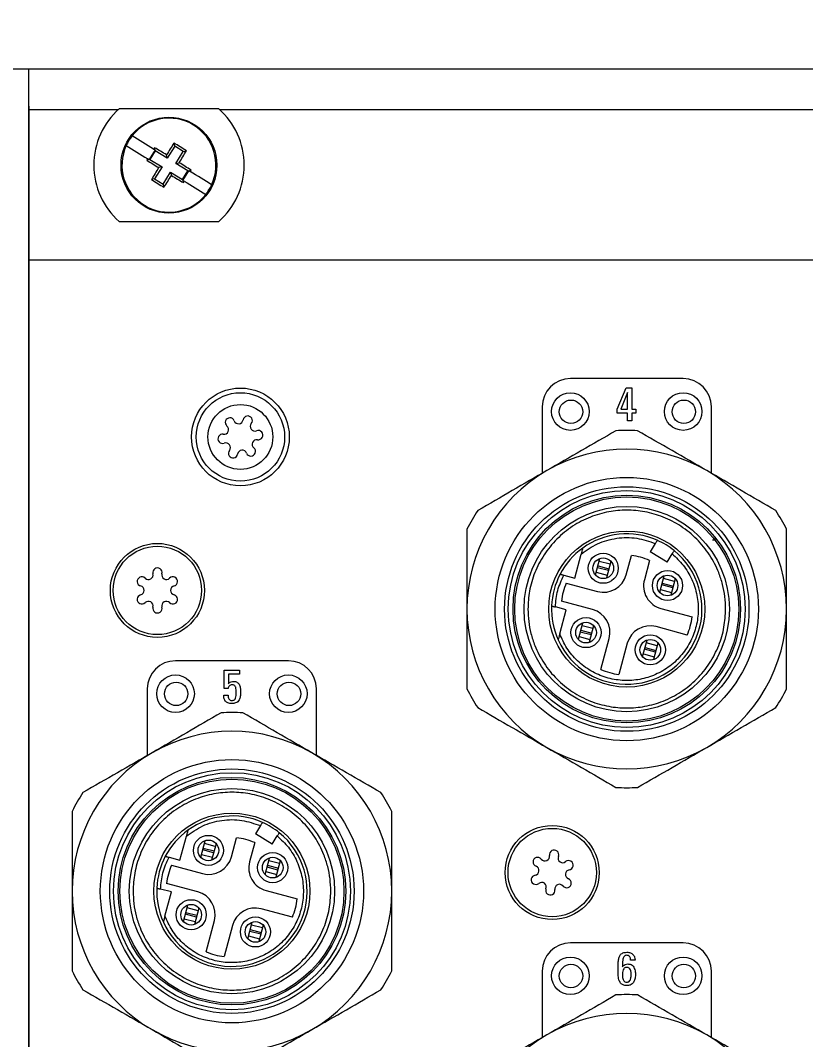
# Model space of a CAD drawing. Extents: x -194 to 239, y -574 to -265.
# Drawn here: x -130.77 to -117.57, y -313.34 to -296.21 of the extents above; entities that cross this region are included whole.
import ezdxf

# ---------------------------------------------------------------- set-up
doc = ezdxf.new("R2010")
doc.units = 0
doc.header["$LTSCALE"] = 0.5
doc.header["$PDMODE"] = 2
doc.layers.get('0').update_dxf_attribs({"linetype": 'CONTINUOUS'})
doc.layers.get('DEFPOINTS').update_dxf_attribs({"linetype": 'CONTINUOUS'})
doc.layers.add('1', color=7, linetype='CONTINUOUS')
doc.layers.add('UMRISSE', color=7, linetype='CONTINUOUS')
doc.styles.get("Standard").update_dxf_attribs({"font": 'arial.ttf', "height": 3})
doc.dimstyles.get("Standard").update_dxf_attribs({"dimtxt": 0.18, "dimasz": 0.18, "dimexe": 0.18, "dimexo": 0.0625, "dimgap": 0.09, "dimtad": 0, "dimtih": 1, "dimtoh": 1, "dimdec": 4, "dimzin": 0, "dimdsep": 46, "dimtxsty": 'Standard', "dimcen": 0.09, "dimadec": 0, "dimazin": 0, "dimtfac": 1, "dimtdec": 4, "dimtofl": 0, "dimtmove": 0, "dimatfit": 3, "dimfxl": 1, "dimtolj": 1, "dimtzin": 0, "dimarcsym": 0})

# ---------------------------------------------------------------- blocks, each defined once
blk = doc.blocks.new('*D132')
at = {"color": 1, "lineweight": -2, "transparency": 16777216}
for p, q in [((-139.884, -297.025), (-139.884, -289.172)), ((13.1, -297.025), (13.1, -289.172)), ((-137.384, -290.672), (10.6, -290.672))]:
    blk.add_line(p, q, dxfattribs=at)
at = {"color": 1, "lineweight": 5, "transparency": 16777216}
for points in [[(-137.384, -290.255), (-137.384, -291.088), (-139.884, -290.672)], [(10.6, -290.255), (10.6, -291.088), (13.1, -290.672)]]:
    blk.add_solid(points, dxfattribs=at)
at = {"layer": 'DEFPOINTS', "color": 0, "lineweight": 5, "transparency": 16777216}
for p in [(13.1, -290.672), (-139.884, -297.025), (13.1, -297.025)]:
    blk.add_point(p, dxfattribs=at)
at = {"color": 7, "lineweight": 5, "transparency": 16777216, "insert": (-62.846, -288.244), "char_height": 3, "attachment_point": 5}
blk.add_mtext('\\A1;482,{\\fArial|b0|i0|c238|p34;6}', dxfattribs=at)

msp = doc.modelspace()

# ---------------------------------------------------------------- linework, layer by layer
at = {"lineweight": 5}
for p, q in [((-130.63023, -297.67312), (-130.63023, -297.02455)), ((-130.63196, -297.65409), (-130.63196, -338.25588)), ((-130.63023, -297.67312), (-130.63023, -338.27491))]:
    msp.add_line(p, q, dxfattribs=at)
at = {"color": 7, "linetype": 'Continuous', "lineweight": 5}
for p, q in [((-129.13095, -297.71371), (-130.63179, -297.71371)), ((-130.63179, -297.71371), (-130.63179, -300.24218)), ((-127.44094, -297.6979), (-129.11336, -297.6979)), ((-98.62495, -297.71371), (-127.42335, -297.71371)), ((-128.50697, -298.40509), (-128.51956, -298.35232)), ((-128.18089, -298.32729), (-128.30503, -298.52923)), ((-128.18089, -298.32729), (-128.19348, -298.27452)), ((-128.03616, -298.41626), (-128.18089, -298.32729)), ((-128.51106, -298.39099), (-128.61037, -298.55254)), ((-128.50697, -298.40509), (-128.59594, -298.54982)), ((-128.53459, -298.37652), (-128.51106, -298.39099)), ((-128.30503, -298.52923), (-128.50697, -298.40509)), ((-128.30503, -298.52923), (-128.31842, -298.4731)), ((-128.1603, -298.6182), (-128.03616, -298.41626)), ((-128.03616, -298.41626), (-127.98339, -298.40367)), ((-128.59594, -298.54982), (-128.64871, -298.56241)), ((-128.61037, -298.55254), (-128.63391, -298.53807)), ((-128.59594, -298.54982), (-128.394, -298.67396)), ((-128.394, -298.67396), (-128.51814, -298.8759)), ((-128.394, -298.67396), (-128.45013, -298.68735)), ((-128.1603, -298.6182), (-128.10417, -298.60481)), ((-127.95836, -298.74234), (-128.1603, -298.6182)), ((-128.37341, -298.96487), (-128.24927, -298.76293)), ((-128.24927, -298.76293), (-128.04733, -298.88707)), ((-128.24927, -298.76293), (-128.23588, -298.81906)), ((-128.04733, -298.88707), (-127.95836, -298.74234)), ((-128.04324, -298.90117), (-127.94393, -298.73962)), ((-127.95836, -298.74234), (-127.90559, -298.72975)), ((-127.94393, -298.73962), (-127.9204, -298.75409)), ((-128.51814, -298.8759), (-128.57091, -298.88849)), ((-128.51814, -298.8759), (-128.37341, -298.96487)), ((-128.37341, -298.96487), (-128.36082, -299.01764)), ((-128.04733, -298.88707), (-128.03474, -298.93984)), ((-128.01971, -298.91564), (-128.04324, -298.90117)), ((-129.11336, -299.59426), (-127.44094, -299.59426)), ((-95.42283, -300.24218), (-130.63179, -300.24218)), ((-130.63179, -300.24218), (-130.63179, -338.29566)), ((-119.63294, -302.23335), (-121.52929, -302.23335)), ((-120.7434, -302.74835), (-120.58944, -302.39016)), ((-120.58944, -302.39016), (-120.49359, -302.39016)), ((-120.49359, -302.39016), (-120.49359, -302.74755)), ((-120.56653, -302.46652), (-120.6797, -302.74755)), ((-120.56653, -302.74755), (-120.56653, -302.46652)), ((-122.00338, -302.70744), (-122.00338, -303.82411)), ((-120.74352, -302.81319), (-120.7434, -302.74835)), ((-120.6797, -302.74755), (-120.56653, -302.74755)), ((-120.49359, -302.74755), (-120.42852, -302.74755)), ((-120.42852, -302.74755), (-120.42852, -302.81319)), ((-119.15885, -303.82411), (-119.15885, -302.70744)), ((-120.56653, -302.81319), (-120.74352, -302.81319)), ((-120.56653, -302.94448), (-120.56653, -302.81319)), ((-120.49359, -302.94448), (-120.56653, -302.94448)), ((-120.49359, -302.81319), (-120.49359, -302.94448)), ((-120.42852, -302.81319), (-120.49359, -302.81319)), ((-119.44709, -304.80495), (-119.44888, -304.81163)), ((-120.10103, -305.00411), (-120.18584, -305.14251)), ((-121.45589, -305.58432), (-121.34769, -305.18051)), ((-119.90289, -305.31591), (-120.18584, -305.14251)), ((-119.90289, -305.31591), (-119.81808, -305.17751)), ((-121.10504, -305.53272), (-121.03142, -305.25796)), ((-120.86052, -305.35284), (-121.04369, -305.30375)), ((-120.84825, -305.30704), (-120.92187, -305.5818)), ((-120.59056, -305.52988), (-120.5042, -305.20755)), ((-120.19891, -305.28935), (-120.28527, -305.61168)), ((-121.63842, -305.53541), (-121.45589, -305.58432)), ((-121.09277, -305.48693), (-120.9096, -305.53601)), ((-120.88915, -305.45969), (-121.07232, -305.41061)), ((-121.06414, -305.38008), (-120.88097, -305.42916)), ((-121.59772, -305.66902), (-121.07443, -305.80924)), ((-120.02432, -305.8223), (-119.95069, -305.54754)), ((-119.80842, -305.74927), (-119.9916, -305.70018)), ((-119.98342, -305.66966), (-119.80024, -305.71874)), ((-119.77979, -305.64242), (-119.96297, -305.59333)), ((-119.76752, -305.59662), (-119.84114, -305.87138)), ((-120.01205, -305.77651), (-119.82887, -305.82559)), ((-121.15623, -306.11453), (-121.67953, -305.97431)), ((-121.59904, -306.11858), (-121.78157, -306.06967)), ((-121.70725, -306.52239), (-121.59904, -306.11858)), ((-120.00591, -306.09554), (-119.48262, -306.23576)), ((-121.39462, -306.61345), (-121.321, -306.33869)), ((-121.1501, -306.43356), (-121.33327, -306.38448)), ((-121.13783, -306.38777), (-121.21145, -306.66253)), ((-119.56442, -306.54105), (-120.08772, -306.40083)), ((-121.38235, -306.56765), (-121.19918, -306.61673)), ((-121.17873, -306.54041), (-121.3619, -306.49133)), ((-121.35372, -306.4608), (-121.17055, -306.50988)), ((-121.01709, -307.12169), (-120.87687, -306.59839)), ((-120.57158, -306.68019), (-120.7118, -307.20349)), ((-120.3139, -306.90303), (-120.24027, -306.62827)), ((-120.06937, -306.72314), (-120.25254, -306.67406)), ((-120.0571, -306.67735), (-120.13072, -306.95211)), ((-120.30163, -306.85723), (-120.11845, -306.90631)), ((-120.098, -306.82999), (-120.28117, -306.78091)), ((-120.27299, -306.75038), (-120.08982, -306.79946)), ((-126.27018, -306.97423), (-128.16653, -306.97423)), ((-127.34964, -307.43738), (-127.34964, -307.13104)), ((-127.34964, -307.13104), (-127.09379, -307.13104)), ((-127.09379, -307.19669), (-127.2767, -307.19669)), ((-127.2767, -307.19669), (-127.2767, -307.36239)), ((-127.09379, -307.13104), (-127.09379, -307.19669)), ((-121.71509, -307.40524), (-121.7149, -307.40453)), ((-128.64062, -307.44832), (-128.64062, -308.56499)), ((-127.35693, -307.55408), (-127.284, -307.55408)), ((-127.284, -307.43738), (-127.34964, -307.43738)), ((-125.79609, -308.56499), (-125.79609, -307.44832)), ((-120.2489, -307.79735), (-120.24908, -307.79802)), ((-126.08437, -309.54579), (-126.08615, -309.55243)), ((-126.73831, -309.74491), (-126.82312, -309.88331)), ((-128.09317, -310.32512), (-127.98497, -309.9213)), ((-127.74232, -310.27352), (-127.6687, -309.99876)), ((-127.22784, -310.27067), (-127.14147, -309.94835)), ((-126.54016, -310.0567), (-126.82312, -309.88331)), ((-126.54016, -310.0567), (-126.45535, -309.91831)), ((-127.52642, -310.20048), (-127.7096, -310.1514)), ((-127.70142, -310.12087), (-127.51824, -310.16996)), ((-127.49779, -310.09363), (-127.68097, -310.04455)), ((-127.48552, -310.04784), (-127.55914, -310.3226)), ((-126.83618, -310.03015), (-126.92255, -310.35248)), ((-128.2757, -310.27621), (-128.09317, -310.32512)), ((-127.73005, -310.22773), (-127.54687, -310.27681)), ((-126.66159, -310.5631), (-126.58797, -310.28834)), ((-126.41707, -310.38321), (-126.60024, -310.33413)), ((-126.4048, -310.33742), (-126.47842, -310.61218)), ((-128.235, -310.40982), (-127.7117, -310.55003)), ((-126.4457, -310.49006), (-126.62887, -310.44098)), ((-126.62069, -310.41045), (-126.43752, -310.45953)), ((-126.64932, -310.5173), (-126.46615, -310.56639)), ((-128.23632, -310.85937), (-128.41885, -310.81046)), ((-127.79351, -310.85532), (-128.3168, -310.7151)), ((-126.64319, -310.83634), (-126.11989, -310.97656)), ((-128.34452, -311.26319), (-128.23632, -310.85937)), ((-128.0319, -311.35424), (-127.95828, -311.07948)), ((-127.78737, -311.17436), (-127.97055, -311.12528)), ((-127.7751, -311.12856), (-127.84872, -311.40332)), ((-126.20169, -311.28185), (-126.72499, -311.14163)), ((-128.01963, -311.30845), (-127.83645, -311.35753)), ((-127.816, -311.28121), (-127.99918, -311.23213)), ((-127.991, -311.2016), (-127.80782, -311.25068)), ((-127.65436, -311.86248), (-127.51415, -311.33919)), ((-126.95117, -311.64382), (-126.87755, -311.36906)), ((-127.20886, -311.42099), (-127.34907, -311.94429)), ((-126.73528, -311.57079), (-126.91845, -311.52171)), ((-126.91027, -311.49118), (-126.7271, -311.54026)), ((-126.70665, -311.46394), (-126.88982, -311.41486)), ((-126.69438, -311.41814), (-126.768, -311.6929)), ((-126.9389, -311.59803), (-126.75573, -311.64711)), ((-119.63294, -311.71511), (-121.52929, -311.71511)), ((-120.44254, -312.00321), (-120.51548, -312.00321)), ((-128.35238, -312.14608), (-128.35217, -312.14533)), ((-122.00338, -312.1892), (-122.00338, -313.30588)), ((-119.15885, -313.30588), (-119.15885, -312.1892))]:
    msp.add_line(p, q, dxfattribs=at)
at = {"color": 7, "linetype": 'Continuous', "lineweight": 5, "flags": 128}
for points in [[(-128.53459, -298.37652), (-128.58087, -298.34807), (-128.62689, -298.31978), (-128.67262, -298.29167), (-128.71803, -298.26376), (-128.76308, -298.23606), (-128.80774, -298.20861), (-128.85198, -298.18141), (-128.89576, -298.1545)], [(-128.99507, -298.31605), (-128.95129, -298.34297), (-128.90705, -298.37016), (-128.86239, -298.39762), (-128.81734, -298.42531), (-128.77193, -298.45322), (-128.7262, -298.48133), (-128.68018, -298.50962), (-128.63391, -298.53807)], [(-127.55923, -298.97611), (-127.60301, -298.94919), (-127.64725, -298.922), (-127.69191, -298.89454), (-127.73696, -298.86685), (-127.78237, -298.83894), (-127.8281, -298.81082), (-127.87412, -298.78254), (-127.9204, -298.75409)], [(-128.01971, -298.91564), (-127.97343, -298.94409), (-127.92741, -298.97238), (-127.88168, -299.00049), (-127.83627, -299.0284), (-127.79122, -299.0561), (-127.74656, -299.08355), (-127.70232, -299.11074), (-127.65854, -299.13766)], [(-121.03142, -305.25796), (-121.03118, -305.25708), (-121.03052, -305.25461)], [(-120.84735, -305.30369), (-120.84801, -305.30616), (-120.84825, -305.30704)], [(-121.10594, -305.53607), (-121.10528, -305.5336), (-121.10504, -305.53272)], [(-119.95069, -305.54754), (-119.95046, -305.54666), (-119.9498, -305.54419)], [(-120.92187, -305.5818), (-120.9221, -305.58268), (-120.92277, -305.58515)], [(-119.76662, -305.59327), (-119.76729, -305.59574), (-119.76752, -305.59662)], [(-120.02521, -305.82565), (-120.02455, -305.82318), (-120.02432, -305.8223)], [(-119.84114, -305.87138), (-119.84138, -305.87226), (-119.84204, -305.87473)], [(-121.321, -306.33869), (-121.32076, -306.33781), (-121.3201, -306.33533)], [(-121.13693, -306.38441), (-121.13759, -306.38689), (-121.13783, -306.38777)], [(-121.39552, -306.6168), (-121.39486, -306.61433), (-121.39462, -306.61345)], [(-121.21145, -306.66253), (-121.21168, -306.66341), (-121.21234, -306.66588)], [(-120.24027, -306.62827), (-120.24004, -306.62738), (-120.23938, -306.62491)], [(-120.0562, -306.67399), (-120.05686, -306.67647), (-120.0571, -306.67735)], [(-120.31479, -306.90638), (-120.31413, -306.90391), (-120.3139, -306.90303)], [(-120.13072, -306.95211), (-120.13096, -306.95299), (-120.13162, -306.95546)], [(-127.6687, -309.99876), (-127.66846, -309.99788), (-127.6678, -309.99541)], [(-127.48462, -310.04449), (-127.48529, -310.04696), (-127.48552, -310.04784)], [(-127.74322, -310.27687), (-127.74255, -310.2744), (-127.74232, -310.27352)], [(-127.55914, -310.3226), (-127.55938, -310.32348), (-127.56004, -310.32595)], [(-126.58797, -310.28834), (-126.58774, -310.28746), (-126.58707, -310.28499)], [(-126.4039, -310.33407), (-126.40456, -310.33654), (-126.4048, -310.33742)], [(-126.66249, -310.56645), (-126.66183, -310.56398), (-126.66159, -310.5631)], [(-126.47842, -310.61218), (-126.47866, -310.61306), (-126.47932, -310.61553)], [(-127.95828, -311.07948), (-127.95804, -311.0786), (-127.95738, -311.07613)], [(-127.7742, -311.12521), (-127.77487, -311.12768), (-127.7751, -311.12856)], [(-128.0328, -311.35759), (-128.03213, -311.35512), (-128.0319, -311.35424)], [(-126.87755, -311.36906), (-126.87732, -311.36818), (-126.87665, -311.36571)], [(-127.84872, -311.40332), (-127.84896, -311.4042), (-127.84962, -311.40668)], [(-126.69348, -311.41479), (-126.69414, -311.41726), (-126.69438, -311.41814)], [(-126.95207, -311.64717), (-126.95141, -311.6447), (-126.95117, -311.64382)], [(-126.768, -311.6929), (-126.76823, -311.69378), (-126.7689, -311.69626)]]:
    msp.add_lwpolyline(points, dxfattribs=at)
at = {"color": 7, "linetype": 'Continuous', "lineweight": 5}
for centre, radius in [((-128.27715, -298.64608), 0.80595), ((-127.07613, -303.21313), 0.82175), ((-127.07613, -303.21313), 0.74274), ((-121.52929, -302.78645), 0.31606), ((-121.51855, -302.7893), 0.19679), ((-119.63294, -302.78645), 0.31606), ((-119.6222, -302.7893), 0.19679), ((-127.07613, -303.21313), 0.54492), ((-120.58112, -306.10507), 2.21241), ((-120.58112, -306.10507), 2.05438), ((-120.58112, -306.10507), 1.99117), ((-120.58112, -306.10507), 1.91216), ((-120.58112, -306.10507), 1.88324), ((-120.58112, -306.10507), 1.72521), ((-120.58112, -306.10507), 1.31164), ((-128.47184, -305.79185), 0.79015), ((-128.47184, -305.79185), 0.74274), ((-120.97664, -305.41988), 0.25285), ((-120.97664, -305.41988), 0.17383), ((-119.89592, -305.70946), 0.25285), ((-119.89592, -305.70946), 0.17383), ((-121.26622, -306.50061), 0.25285), ((-121.26622, -306.50061), 0.17383), ((-120.1855, -306.79019), 0.25285), ((-120.1855, -306.79019), 0.17383), ((-128.16653, -307.52733), 0.31606), ((-126.27018, -307.52733), 0.31606), ((-128.15578, -307.53018), 0.19679), ((-126.25943, -307.53018), 0.19679), ((-127.21835, -310.84595), 2.21241), ((-127.21835, -310.84595), 2.05438), ((-127.21835, -310.84595), 1.99117), ((-127.21835, -310.84595), 1.91216), ((-127.21835, -310.84595), 1.88324), ((-127.21835, -310.84595), 1.72521), ((-127.21835, -310.84595), 1.31164), ((-121.83461, -310.53274), 0.79015), ((-121.83461, -310.53274), 0.74274), ((-127.61392, -310.16068), 0.25285), ((-127.61392, -310.16068), 0.17383), ((-126.5332, -310.45026), 0.25285), ((-126.5332, -310.45026), 0.17383), ((-127.9035, -311.2414), 0.25285), ((-127.9035, -311.2414), 0.17383), ((-126.82277, -311.53098), 0.25285), ((-126.82277, -311.53098), 0.17383), ((-121.52929, -312.26822), 0.31606), ((-119.63294, -312.26822), 0.31606), ((-121.51855, -312.27106), 0.19679), ((-119.6222, -312.27106), 0.19679)]:
    msp.add_circle(centre, radius, dxfattribs=at)
for centre, radius, start, end in [((-128.27715, -298.64608), 1.26424, 131.409622, 228.590378), ((-128.27715, -298.64608), 1.26424, 311.409622, 48.590378), ((-128.27715, -298.64608), 0.79015, 335.311739, 141.527534), ((-128.27715, -298.64608), 0.79015, 141.527534, 155.311739), ((-128.27715, -298.64608), 0.79015, 155.311739, 321.527534), ((-108.44557, -310.83818), 23.64027, 148.118716, 148.187768), ((-140.29306, -318.18674), 23.06555, 58.724281, 59.30708), ((-108.75515, -310.64291), 23.03966, 147.531873, 148.115327), ((-140.36554, -318.31054), 23.44357, 58.118229, 58.720958), ((-147.81469, -286.63209), 23.06188, 328.724327, 329.307218), ((-108.80577, -310.61679), 23.21745, 148.651454, 148.721763), ((-116.27573, -279.11688), 23.0482, 237.531856, 238.115092), ((-108.77019, -310.6417), 23.02622, 148.723907, 149.3077), ((-140.26239, -318.14958), 23.01783, 57.531471, 58.115477), ((-147.80341, -286.64649), 23.04474, 327.531755, 328.115078), ((-116.26124, -279.10542), 23.06555, 238.724281, 239.30708), ((-149.85926, -285.39135), 25.68806, 328.654835, 328.718382), ((-116.19346, -278.98909), 23.43475, 238.118332, 238.721286), ((-149.44702, -285.62269), 25.21571, 328.120873, 328.18561), ((-128.27715, -298.64608), 0.79015, 321.527534, 335.311739), ((-121.52929, -302.70744), 0.47409, 90, 180), ((-119.63294, -302.70744), 0.47409, 0, 90), ((-127.25276, -302.96905), 0.07798, 20.891459, 230.891459), ((-127.10705, -302.91343), 0.07798, 200.891459, 350.891459), ((-126.95306, -302.93812), 0.07798, 320.891459, 170.891459), ((-127.35114, -303.09006), 0.07798, 260.891459, 50.891459), ((-126.83204, -303.0365), 0.07798, 140.891459, 290.891459), ((-126.77643, -303.1822), 0.07798, 260.891459, 110.891459), ((-120.58112, -306.10507), 3.00256, 86.525352, 93.474648), ((-127.37583, -303.24406), 0.07798, 80.891459, 290.891459), ((-127.32021, -303.38976), 0.07798, 320.891459, 110.891459), ((-126.80112, -303.3362), 0.07798, 80.891459, 230.891459), ((-127.19919, -303.48814), 0.07798, 140.891459, 350.891459), ((-127.0452, -303.51283), 0.07798, 20.891459, 170.891459), ((-126.8995, -303.45721), 0.07798, 200.891459, 50.891459), ((-120.58112, -306.10507), 2.6865, 60, 120), ((-120.58112, -306.10507), 2.6865, 120, 180), ((-120.58112, -306.10507), 2.6865, 0, 60), ((-120.58112, -306.10507), 3.00256, 146.525352, 153.474648), ((-120.58112, -306.10507), 3.00256, 26.525352, 33.474648), ((-120.58107, -306.10503), 1.26424, 66.041831, 125.805033), ((-120.58107, -306.10503), 1.26424, 50.958169, 66.041831), ((-119.12863, -304.89744), 0.04741, 255, 338.435423), ((-120.58107, -306.10503), 1.26424, 204.194967, 50.958169), ((-120.58107, -306.10503), 1.26424, 125.805033, 152.364375), ((-120.58107, -306.10503), 0.90077, 64.895817, 85.104183), ((-128.62253, -305.53095), 0.07798, 225.008106, 15.008106), ((-128.47189, -305.49056), 0.07798, 345.008106, 195.008106), ((-128.32123, -305.53091), 0.07798, 165.008106, 315.008106), ((-120.58107, -306.10503), 1.26424, 152.364375, 177.635625), ((-120.97217, -305.42762), 0.39507, 255, 345), ((-128.73279, -305.64125), 0.07798, 45.008106, 255.008106), ((-128.77313, -305.7919), 0.07798, 285.008106, 75.008106), ((-128.21094, -305.64117), 0.07798, 285.008106, 135.008106), ((-128.17055, -305.79181), 0.07798, 105.008106, 255.008106), ((-120.58107, -306.10503), 1.10621, 156.786789, 173.213211), ((-119.90366, -305.71393), 0.39507, 165, 255), ((-128.73275, -305.94254), 0.07798, 105.008106, 315.008106), ((-128.2109, -305.94246), 0.07798, 225.008106, 75.008106), ((-128.62245, -306.0528), 0.07798, 345.008106, 135.008106), ((-128.32116, -306.05276), 0.07798, 45.008106, 195.008106), ((-120.58107, -306.10503), 1.26424, 177.635625, 204.194967), ((-128.4718, -306.09314), 0.07798, 165.008106, 15.008106), ((-120.58112, -306.10507), 2.6865, 180, 240), ((-121.25848, -306.49614), 0.39507, 345, 75), ((-120.58112, -306.10507), 2.6865, 300, 0), ((-120.18997, -306.78244), 0.39507, 75, 165), ((-120.58107, -306.10503), 1.10621, 336.786789, 353.213211), ((-128.16653, -307.44832), 0.47409, 90, 180), ((-126.27018, -307.44832), 0.47409, 0, 90), ((-120.58107, -306.10503), 1.10621, 246.786789, 263.213211), ((-120.58112, -306.10507), 3.00256, 206.525352, 213.474648), ((-120.58112, -306.10507), 3.00256, 326.525352, 333.474648), ((-127.21835, -310.84595), 3.00256, 86.525352, 93.474648), ((-127.21835, -310.84595), 2.6865, 60, 120), ((-120.58112, -306.10507), 2.6865, 240, 300), ((-127.21835, -310.84595), 2.6865, 120, 180), ((-127.21835, -310.84595), 2.6865, 0, 60), ((-120.58112, -306.10507), 3.00256, 266.525352, 273.474648), ((-127.21835, -310.84595), 3.00256, 146.525352, 153.474648), ((-127.21835, -310.84595), 3.00256, 26.525352, 33.474648), ((-127.21835, -310.84583), 1.26424, 66.041831, 125.805033), ((-127.21835, -310.84583), 1.26424, 125.805033, 152.364375), ((-127.21835, -310.84583), 1.26424, 50.958169, 66.041831), ((-127.21835, -310.84583), 1.26424, 204.194967, 50.958169), ((-127.21835, -310.84583), 0.90077, 64.895817, 85.104183), ((-121.8027, -310.23314), 0.07798, 338.920659, 188.920659), ((-127.21835, -310.84583), 1.26424, 152.364375, 177.635625), ((-127.60945, -310.16842), 0.39507, 255, 345), ((-122.07811, -310.35531), 0.07798, 38.920659, 248.920659), ((-121.95677, -310.25732), 0.07798, 218.920659, 8.920659), ((-121.65718, -310.28923), 0.07798, 158.920659, 308.920659), ((-121.5592, -310.41057), 0.07798, 278.920659, 128.920659), ((-127.21835, -310.84583), 1.10621, 156.786789, 173.213211), ((-126.54094, -310.45473), 0.39507, 165, 255), ((-122.1342, -310.50083), 0.07798, 278.920659, 68.920659), ((-121.53501, -310.56465), 0.07798, 98.920659, 248.920659), ((-122.11002, -310.6549), 0.07798, 98.920659, 308.920659), ((-121.5911, -310.71017), 0.07798, 218.920659, 68.920659), ((-127.21835, -310.84595), 2.6865, 180, 240), ((-127.21835, -310.84583), 1.26424, 177.635625, 204.194967), ((-127.89576, -311.23693), 0.39507, 345, 75), ((-127.21835, -310.84595), 2.6865, 300, 0), ((-122.01204, -310.77624), 0.07798, 338.920659, 128.920659), ((-121.86652, -310.83233), 0.07798, 158.920659, 8.920659), ((-121.71244, -310.80815), 0.07798, 38.920659, 188.920659), ((-127.21835, -310.84583), 1.10621, 336.786789, 353.213211), ((-126.82724, -311.52324), 0.39507, 75, 165), ((-127.21835, -310.84583), 1.10621, 246.786789, 263.213211), ((-121.52929, -312.1892), 0.47409, 90, 180), ((-119.63294, -312.1892), 0.47409, 0, 90), ((-127.21835, -310.84595), 3.00256, 206.525352, 213.474648), ((-127.21835, -310.84595), 3.00256, 326.525352, 333.474648), ((-120.58112, -315.58683), 3.00256, 86.525352, 93.474648), ((-120.58112, -315.58683), 2.6865, 60, 120), ((-127.21835, -310.84595), 2.6865, 240, 300), ((-120.58112, -315.58683), 2.6865, 120, 180), ((-120.58112, -315.58683), 2.6865, 0, 60)]:
    msp.add_arc(centre, radius, start, end, dxfattribs=at)
for points, knots in [([(-120.76309, -303.10803), (-120.95576, -303.21927), (-121.34175, -303.44211), (-121.72994, -303.66624), (-121.92437, -303.77849)], [0, 0, 0, 0, 0.49915657, 1, 1, 1, 1]), ([(-119.23787, -303.77849), (-119.4316, -303.66664), (-119.81979, -303.44252), (-120.20578, -303.21967), (-120.39914, -303.10803)], [0, 0, 0, 0, 0.49905015, 1, 1, 1, 1]), ([(-121.92437, -303.77849), (-122.1181, -303.89034), (-122.50629, -304.11447), (-122.89228, -304.33732), (-123.08564, -304.44895)], [0, 0, 0, 0, 0.49905037, 1, 1, 1, 1]), ([(-118.07659, -304.44895), (-118.26926, -304.33772), (-118.65525, -304.11487), (-119.04344, -303.89074), (-119.23787, -303.77849)], [0, 0, 0, 0, 0.49915641, 1, 1, 1, 1]), ([(-118.91912, -306.10507), (-118.92159, -306.03525), (-118.92651, -305.89618), (-118.96719, -305.6906), (-119.04466, -305.4517), (-119.18166, -305.18723), (-119.39749, -304.92151), (-119.61981, -304.74099), (-119.81526, -304.62682), (-120.01504, -304.53584), (-120.27097, -304.4622), (-120.58111, -304.43378), (-120.8913, -304.46223), (-121.20105, -304.55128), (-121.49891, -304.70559), (-121.7647, -304.92144), (-121.94515, -305.14376), (-122.05943, -305.33921), (-122.14999, -305.53899), (-122.22669, -305.79492), (-122.23775, -306.00371), (-122.24311, -306.10507)], [0, 0, 0, 0, 0.04014118, 0.07995485, 0.1200812, 0.18437832, 0.25003991, 0.31570167, 0.34787537, 0.38008135, 0.44181202, 0.50005408, 0.55829625, 0.62002703, 0.68432415, 0.74998582, 0.81564734, 0.84782129, 0.88002707, 0.94175795, 1, 1, 1, 1]), ([(-123.26762, -304.76414), (-123.26762, -304.98662), (-123.26762, -305.43232), (-123.26762, -305.88057), (-123.26762, -306.10507)], [0, 0, 0, 0, 0.49915689, 1, 1, 1, 1]), ([(-117.89462, -306.10507), (-117.89462, -305.88137), (-117.89462, -305.43312), (-117.89462, -304.98742), (-117.89462, -304.76414)], [0, 0, 0, 0, 0.49905059, 1, 1, 1, 1]), ([(-121.34769, -305.18051), (-121.25885, -305.11787), (-121.07768, -304.99013), (-120.7513, -304.90196), (-120.41326, -304.89612), (-120.20376, -304.96858), (-120.10103, -305.00411)], [0, 0, 0, 0, 0.24518242, 0.49999982, 0.75481715, 1, 1, 1, 1]), ([(-120.0677, -304.94972), (-120.06807, -304.95032), (-120.0688, -304.9515), (-120.07446, -304.96075), (-120.08282, -304.97438), (-120.0922, -304.9897), (-120.09848, -304.99994), (-120.10103, -305.00411)], [0, 0, 0, 0, 0.21230229, 0.42456472, 0.63764111, 0.85247784, 1, 1, 1, 1]), ([(-119.81808, -305.17751), (-119.7531, -305.23839), (-119.6202, -305.36289), (-119.47833, -305.60368), (-119.39123, -305.87269), (-119.37038, -306.15286), (-119.41263, -306.42319), (-119.51276, -306.6756), (-119.66883, -306.90284), (-119.87807, -307.09255), (-120.12582, -307.22817), (-120.39163, -307.30125), (-120.66291, -307.31324), (-120.93217, -307.26468), (-121.19009, -307.15328), (-121.41576, -306.98292), (-121.59685, -306.77004), (-121.67099, -306.60371), (-121.70725, -306.52239)], [0, 0, 0, 0, 0.06049975, 0.12374566, 0.18816032, 0.25198528, 0.31355452, 0.37329341, 0.43578294, 0.49999985, 0.56421675, 0.62670656, 0.68644534, 0.74801461, 0.81183959, 0.87625427, 0.93950006, 1, 1, 1, 1]), ([(-121.32246, -305.08635), (-121.32375, -305.09116), (-121.32683, -305.10264), (-121.33564, -305.13555), (-121.34306, -305.16324), (-121.34769, -305.18051)], [0, 0, 0, 0, 0.21328352, 0.50944081, 1, 1, 1, 1]), ([(-119.78474, -305.12312), (-119.78511, -305.12371), (-119.78584, -305.1249), (-119.7915, -305.13415), (-119.79986, -305.14778), (-119.80924, -305.1631), (-119.81552, -305.17334), (-119.81808, -305.17751)], [0, 0, 0, 0, 0.21230273, 0.4245686, 0.63764081, 0.85248369, 1, 1, 1, 1]), ([(-121.78157, -306.06967), (-121.7733, -305.97645), (-121.75676, -305.79001), (-121.67787, -305.62028), (-121.63842, -305.53541)], [0, 0, 0, 0, 0.50000032, 1, 1, 1, 1]), ([(-121.70108, -305.51862), (-121.70041, -305.5188), (-121.69907, -305.51916), (-121.68869, -305.52194), (-121.67333, -305.52606), (-121.65564, -305.5308), (-121.64356, -305.53403), (-121.63842, -305.53541)], [0, 0, 0, 0, 0.20800302, 0.41594623, 0.62603233, 0.84098958, 1, 1, 1, 1]), ([(-121.84423, -306.05288), (-121.84356, -306.05306), (-121.84223, -306.05342), (-121.83184, -306.0562), (-121.81648, -306.06031), (-121.79879, -306.06505), (-121.78671, -306.06829), (-121.78157, -306.06967)], [0, 0, 0, 0, 0.20800276, 0.41594372, 0.6260313, 0.84099017, 1, 1, 1, 1]), ([(-123.26762, -306.10507), (-123.26762, -306.32877), (-123.26762, -306.77702), (-123.26762, -307.22272), (-123.26762, -307.44599)], [0, 0, 0, 0, 0.49905059, 1, 1, 1, 1]), ([(-122.24311, -306.10507), (-122.24064, -306.17489), (-122.23573, -306.31395), (-122.19505, -306.51954), (-122.11758, -306.75844), (-121.98058, -307.0229), (-121.76475, -307.28862), (-121.54243, -307.46914), (-121.34697, -307.58331), (-121.1472, -307.6743), (-120.89126, -307.74793), (-120.58113, -307.77636), (-120.27094, -307.74791), (-119.96119, -307.65886), (-119.66333, -307.50454), (-119.39754, -307.28869), (-119.21708, -307.06638), (-119.10281, -306.87092), (-119.01225, -306.67115), (-118.93554, -306.41522), (-118.92449, -306.20643), (-118.91912, -306.10507)], [0, 0, 0, 0, 0.04014117, 0.07995486, 0.12008121, 0.18437838, 0.2500399, 0.31570157, 0.34787547, 0.38008124, 0.44181202, 0.50005419, 0.55829624, 0.62002692, 0.68432404, 0.7499858, 0.81564738, 0.84782128, 0.88002706, 0.94175794, 1, 1, 1, 1]), ([(-117.89462, -307.44599), (-117.89462, -307.22352), (-117.89462, -306.77782), (-117.89462, -306.32957), (-117.89462, -306.10507)], [0, 0, 0, 0, 0.49915689, 1, 1, 1, 1]), ([(-121.70725, -306.52239), (-121.7124, -306.54163), (-121.71976, -306.56911), (-121.72797, -306.59973), (-121.7319, -306.61441), (-121.73394, -306.62203), (-121.73416, -306.62283), (-121.73425, -306.62317)], [0, 0, 0, 0, 0.44306046, 0.63293415, 0.79491397, 0.91059773, 1, 1, 1, 1]), ([(-127.2163, -307.37903), (-127.22554, -307.37971), (-127.24398, -307.38107), (-127.26585, -307.39627), (-127.27887, -307.4163), (-127.28229, -307.43035), (-127.284, -307.43738)], [0, 0, 0, 0, 0.28017246, 0.55902255, 0.77935798, 1, 1, 1, 1]), ([(-127.2767, -307.36239), (-127.27086, -307.35487), (-127.25914, -307.33977), (-127.2276, -307.32511), (-127.20339, -307.32236), (-127.18861, -307.32068)], [0, 0, 0, 0, 0.27893886, 0.55988457, 1, 1, 1, 1]), ([(-127.15499, -307.42006), (-127.15797, -307.41322), (-127.16391, -307.39958), (-127.18521, -307.3819), (-127.20452, -307.38012), (-127.2163, -307.37903)], [0, 0, 0, 0, 0.2808505, 0.56094425, 1, 1, 1, 1]), ([(-127.18861, -307.32068), (-127.1784, -307.32128), (-127.15799, -307.32248), (-127.1294, -307.33499), (-127.10671, -307.35614), (-127.08644, -307.39185), (-127.07431, -307.44207), (-127.07309, -307.48277), (-127.07248, -307.50314)], [0, 0, 0, 0, 0.12502206, 0.24982644, 0.37466434, 0.49975114, 0.74960239, 1, 1, 1, 1]), ([(-127.14542, -307.52091), (-127.14533, -307.50187), (-127.14517, -307.46791), (-127.15199, -307.43466), (-127.15499, -307.42006)], [0, 0, 0, 0, 0.56055043, 1, 1, 1, 1]), ([(-127.33163, -307.65152), (-127.34044, -307.63438), (-127.35623, -307.60367), (-127.35672, -307.56928), (-127.35693, -307.55408)], [0, 0, 0, 0, 0.55801934, 1, 1, 1, 1]), ([(-127.284, -307.55408), (-127.28227, -307.57508), (-127.28011, -307.60138), (-127.26198, -307.62663), (-127.24513, -307.63918), (-127.22946, -307.64064), (-127.21904, -307.6416)], [0, 0, 0, 0, 0.49899056, 0.62469125, 0.75021562, 1, 1, 1, 1]), ([(-127.21904, -307.6416), (-127.21163, -307.64114), (-127.19683, -307.64023), (-127.17181, -307.62871), (-127.16228, -307.61173), (-127.15647, -307.60137)], [0, 0, 0, 0, 0.28126533, 0.56174693, 1, 1, 1, 1]), ([(-127.15647, -307.60137), (-127.1526, -307.5866), (-127.14567, -307.5602), (-127.14549, -307.53293), (-127.14542, -307.52091)], [0, 0, 0, 0, 0.55921766, 1, 1, 1, 1]), ([(-127.07248, -307.50314), (-127.07265, -307.52766), (-127.07296, -307.5714), (-127.08807, -307.61234), (-127.0947, -307.63032)], [0, 0, 0, 0, 0.56081212, 1, 1, 1, 1]), ([(-127.22143, -307.69266), (-127.24491, -307.69192), (-127.28669, -307.69061), (-127.31794, -307.66343), (-127.33163, -307.65152)], [0, 0, 0, 0, 0.56185522, 1, 1, 1, 1]), ([(-127.0947, -307.63032), (-127.10265, -307.64181), (-127.11856, -307.6648), (-127.16377, -307.68892), (-127.19956, -307.69124), (-127.22143, -307.69266)], [0, 0, 0, 0, 0.27990055, 0.55990662, 1, 1, 1, 1]), ([(-123.08564, -307.76118), (-122.89298, -307.87242), (-122.50699, -308.09527), (-122.11879, -308.31939), (-121.92437, -308.43165)], [0, 0, 0, 0, 0.49915668, 1, 1, 1, 1]), ([(-119.23787, -308.43165), (-119.04414, -308.3198), (-118.65594, -308.09567), (-118.26996, -307.87282), (-118.07659, -307.76118)], [0, 0, 0, 0, 0.49905042, 1, 1, 1, 1]), ([(-127.40033, -307.84891), (-127.593, -307.96015), (-127.97898, -308.183), (-128.36718, -308.40712), (-128.5616, -308.51937)], [0, 0, 0, 0, 0.49915677, 1, 1, 1, 1]), ([(-125.8751, -308.51937), (-126.06883, -308.40752), (-126.45703, -308.1834), (-126.84302, -307.96055), (-127.03638, -307.84891)], [0, 0, 0, 0, 0.49905004, 1, 1, 1, 1]), ([(-121.92437, -308.43165), (-121.73064, -308.5435), (-121.34244, -308.76762), (-120.95646, -308.99047), (-120.76309, -309.10211)], [0, 0, 0, 0, 0.49905004, 1, 1, 1, 1]), ([(-120.39914, -309.10211), (-120.20647, -308.99087), (-119.82049, -308.76802), (-119.43229, -308.5439), (-119.23787, -308.43165)], [0, 0, 0, 0, 0.49915668, 1, 1, 1, 1]), ([(-128.5616, -308.51937), (-128.75533, -308.63122), (-129.14353, -308.85535), (-129.52952, -309.0782), (-129.72288, -309.18984)], [0, 0, 0, 0, 0.49905024, 1, 1, 1, 1]), ([(-124.71383, -309.18984), (-124.9065, -309.0786), (-125.29248, -308.85575), (-125.68068, -308.63162), (-125.8751, -308.51937)], [0, 0, 0, 0, 0.49915687, 1, 1, 1, 1]), ([(-125.55636, -310.84595), (-125.55883, -310.77613), (-125.56375, -310.63707), (-125.60442, -310.43148), (-125.68189, -310.19258), (-125.8189, -309.92812), (-126.03473, -309.6624), (-126.25705, -309.48188), (-126.4525, -309.36771), (-126.65228, -309.27672), (-126.90821, -309.20309), (-127.21835, -309.17466), (-127.52853, -309.20311), (-127.83828, -309.29216), (-128.13614, -309.44647), (-128.40193, -309.66233), (-128.58239, -309.88464), (-128.69667, -310.0801), (-128.78722, -310.27987), (-128.86393, -310.5358), (-128.87498, -310.74459), (-128.88035, -310.84595)], [0, 0, 0, 0, 0.04014117, 0.07995483, 0.12008109, 0.18437833, 0.25003996, 0.31570155, 0.34787544, 0.38008131, 0.44181203, 0.50005413, 0.55829622, 0.62002699, 0.68432416, 0.74998575, 0.81564738, 0.8478213, 0.88002719, 0.94175785, 1, 1, 1, 1]), ([(-129.90485, -309.50503), (-129.90485, -309.7275), (-129.90485, -310.1732), (-129.90485, -310.62145), (-129.90485, -310.84595)], [0, 0, 0, 0, 0.49915667, 1, 1, 1, 1]), ([(-127.98497, -309.9213), (-127.89613, -309.85867), (-127.71496, -309.73093), (-127.38857, -309.64275), (-127.05054, -309.63692), (-126.84104, -309.70938), (-126.73831, -309.74491)], [0, 0, 0, 0, 0.24518244, 0.50000002, 0.75481742, 1, 1, 1, 1]), ([(-124.53185, -310.84595), (-124.53185, -310.62225), (-124.53185, -310.174), (-124.53185, -309.7283), (-124.53185, -309.50503)], [0, 0, 0, 0, 0.49904993, 1, 1, 1, 1]), ([(-127.95974, -309.82714), (-127.96103, -309.83195), (-127.9641, -309.84344), (-127.97292, -309.87635), (-127.98034, -309.90404), (-127.98497, -309.9213)], [0, 0, 0, 0, 0.21328359, 0.50944291, 1, 1, 1, 1]), ([(-126.70498, -309.69052), (-126.70534, -309.69111), (-126.70607, -309.6923), (-126.71174, -309.70155), (-126.72009, -309.71518), (-126.72948, -309.7305), (-126.73576, -309.74074), (-126.73831, -309.74491)], [0, 0, 0, 0, 0.21230252, 0.4245677, 0.63764112, 0.85248406, 1, 1, 1, 1]), ([(-126.45535, -309.91831), (-126.39038, -309.97918), (-126.25748, -310.10369), (-126.1156, -310.34448), (-126.0285, -310.61348), (-126.00766, -310.89366), (-126.04991, -311.16398), (-126.15004, -311.41639), (-126.30611, -311.64364), (-126.51534, -311.83335), (-126.7631, -311.96896), (-127.02891, -312.04205), (-127.30019, -312.05404), (-127.56945, -312.00548), (-127.82737, -311.89407), (-128.05304, -311.72372), (-128.23412, -311.51084), (-128.30827, -311.34451), (-128.34452, -311.26319)], [0, 0, 0, 0, 0.0604999, 0.12374565, 0.18816034, 0.25198529, 0.31355466, 0.37329343, 0.43578304, 0.50000003, 0.56421692, 0.62670657, 0.68644542, 0.74801468, 0.81183962, 0.87625437, 0.93950019, 1, 1, 1, 1]), ([(-126.42202, -309.86392), (-126.42238, -309.86451), (-126.42311, -309.8657), (-126.42878, -309.87495), (-126.43713, -309.88858), (-126.44652, -309.90389), (-126.4528, -309.91414), (-126.45535, -309.91831)], [0, 0, 0, 0, 0.21230285, 0.42456835, 0.6376421, 0.85248537, 1, 1, 1, 1]), ([(-128.41885, -310.81046), (-128.41058, -310.71725), (-128.39403, -310.53081), (-128.31514, -310.36107), (-128.2757, -310.27621)], [0, 0, 0, 0, 0.49999975, 1, 1, 1, 1]), ([(-128.33835, -310.25942), (-128.33769, -310.2596), (-128.33635, -310.25996), (-128.32596, -310.26274), (-128.31061, -310.26685), (-128.29292, -310.27159), (-128.28083, -310.27483), (-128.2757, -310.27621)], [0, 0, 0, 0, 0.2080032, 0.41594599, 0.62603192, 0.84099134, 1, 1, 1, 1]), ([(-129.90485, -310.84595), (-129.90485, -311.06965), (-129.90485, -311.5179), (-129.90485, -311.9636), (-129.90485, -312.18688)], [0, 0, 0, 0, 0.49905015, 1, 1, 1, 1]), ([(-128.88035, -310.84595), (-128.87788, -310.91577), (-128.87296, -311.05484), (-128.83229, -311.26042), (-128.75481, -311.49932), (-128.61781, -311.76379), (-128.40198, -312.02951), (-128.17966, -312.21003), (-127.98421, -312.32419), (-127.78443, -312.41518), (-127.5285, -312.48882), (-127.21836, -312.51724), (-126.90818, -312.48879), (-126.59843, -312.39974), (-126.30057, -312.24543), (-126.03477, -312.02957), (-125.85432, -311.80726), (-125.74004, -311.61181), (-125.64949, -311.41203), (-125.57278, -311.1561), (-125.56173, -310.94731), (-125.55636, -310.84595)], [0, 0, 0, 0, 0.04014117, 0.07995474, 0.1200811, 0.18437826, 0.2500399, 0.31570158, 0.34787547, 0.38008125, 0.44181203, 0.50005415, 0.55829626, 0.62002699, 0.68432416, 0.74998583, 0.81564747, 0.84782137, 0.88002717, 0.94175795, 1, 1, 1, 1]), ([(-128.48151, -310.79368), (-128.48084, -310.79385), (-128.4795, -310.79421), (-128.46912, -310.797), (-128.45376, -310.80111), (-128.43607, -310.80585), (-128.42399, -310.80909), (-128.41885, -310.81046)], [0, 0, 0, 0, 0.20800279, 0.41594616, 0.6260308, 0.84099146, 1, 1, 1, 1]), ([(-124.53185, -312.18688), (-124.53185, -311.9644), (-124.53185, -311.5187), (-124.53185, -311.07045), (-124.53185, -310.84595)], [0, 0, 0, 0, 0.49915689, 1, 1, 1, 1]), ([(-128.34452, -311.26319), (-128.34968, -311.28242), (-128.35704, -311.3099), (-128.36525, -311.34053), (-128.36918, -311.35521), (-128.37122, -311.36283), (-128.37143, -311.36362), (-128.37153, -311.36397)], [0, 0, 0, 0, 0.4430576, 0.63293098, 0.79491462, 0.91059701, 1, 1, 1, 1]), ([(-120.68505, -311.9125), (-120.67713, -311.90486), (-120.66128, -311.88959), (-120.62424, -311.87461), (-120.59606, -311.87294), (-120.57884, -311.87193)], [0, 0, 0, 0, 0.27987896, 0.55999878, 1, 1, 1, 1]), ([(-120.57884, -311.87193), (-120.55874, -311.8734), (-120.51864, -311.87635), (-120.47103, -311.90988), (-120.44571, -311.956), (-120.4436, -311.98746), (-120.44254, -312.00321)], [0, 0, 0, 0, 0.28038312, 0.5593906, 0.77935144, 1, 1, 1, 1]), ([(-120.72699, -312.15353), (-120.727, -312.12771), (-120.72701, -312.08161), (-120.72367, -312.03563), (-120.72221, -312.01541)], [0, 0, 0, 0, 0.560075, 1, 1, 1, 1]), ([(-120.72221, -312.01541), (-120.71916, -311.99468), (-120.71374, -311.95773), (-120.69381, -311.9263), (-120.68505, -311.9125)], [0, 0, 0, 0, 0.56078377, 1, 1, 1, 1]), ([(-120.57964, -311.92298), (-120.5895, -311.92392), (-120.60919, -311.92579), (-120.63924, -311.9541), (-120.65229, -312.02342), (-120.65335, -312.08126), (-120.65406, -312.11991)], [0, 0, 0, 0, 0.1245987, 0.24886165, 0.49811672, 1, 1, 1, 1]), ([(-120.53052, -311.94897), (-120.53796, -311.94064), (-120.55128, -311.92575), (-120.57096, -311.92383), (-120.57964, -311.92298)], [0, 0, 0, 0, 0.55895143, 1, 1, 1, 1]), ([(-120.51548, -312.00321), (-120.51603, -311.99241), (-120.51702, -311.97314), (-120.5264, -311.95635), (-120.53052, -311.94897)], [0, 0, 0, 0, 0.5600882, 1, 1, 1, 1]), ([(-120.72152, -312.28926), (-120.72347, -312.26396), (-120.72694, -312.21878), (-120.72698, -312.17347), (-120.72699, -312.15353)], [0, 0, 0, 0, 0.5599144, 1, 1, 1, 1]), ([(-120.65406, -312.11991), (-120.64816, -312.11169), (-120.63637, -312.09526), (-120.6063, -312.07351), (-120.58011, -312.07062), (-120.56414, -312.06886)], [0, 0, 0, 0, 0.28087019, 0.56133911, 1, 1, 1, 1]), ([(-120.64152, -312.16766), (-120.64582, -312.18199), (-120.65351, -312.20761), (-120.65389, -312.23431), (-120.65406, -312.24607)], [0, 0, 0, 0, 0.55946421, 1, 1, 1, 1]), ([(-120.58192, -312.12721), (-120.5891, -312.1277), (-120.60345, -312.12868), (-120.62691, -312.14129), (-120.63598, -312.15767), (-120.64152, -312.16766)], [0, 0, 0, 0, 0.28092942, 0.56125506, 1, 1, 1, 1]), ([(-120.53018, -312.14863), (-120.53394, -312.14472), (-120.54148, -312.13688), (-120.55943, -312.1286), (-120.57339, -312.12773), (-120.58192, -312.12721)], [0, 0, 0, 0, 0.2800145, 0.56011066, 1, 1, 1, 1]), ([(-120.56414, -312.06886), (-120.54475, -312.07031), (-120.51012, -312.0729), (-120.48472, -312.09613), (-120.47354, -312.10635)], [0, 0, 0, 0, 0.56001436, 1, 1, 1, 1]), ([(-120.50818, -312.23809), (-120.50834, -312.22029), (-120.50862, -312.18859), (-120.52361, -312.16081), (-120.53018, -312.14863)], [0, 0, 0, 0, 0.56142577, 1, 1, 1, 1]), ([(-120.47354, -312.10635), (-120.46011, -312.13166), (-120.43604, -312.17706), (-120.43549, -312.22822), (-120.43525, -312.25086)], [0, 0, 0, 0, 0.5576022, 1, 1, 1, 1]), ([(-120.68391, -312.39297), (-120.69459, -312.37492), (-120.71369, -312.34262), (-120.71912, -312.3056), (-120.72152, -312.28926)], [0, 0, 0, 0, 0.55861067, 1, 1, 1, 1]), ([(-120.58032, -312.43354), (-120.60236, -312.43227), (-120.64166, -312.43), (-120.67102, -312.40427), (-120.68391, -312.39297)], [0, 0, 0, 0, 0.56067814, 1, 1, 1, 1]), ([(-120.65406, -312.24607), (-120.65392, -312.26222), (-120.65368, -312.29103), (-120.64579, -312.3187), (-120.64232, -312.33086)], [0, 0, 0, 0, 0.56043441, 1, 1, 1, 1]), ([(-120.64232, -312.33086), (-120.63888, -312.33794), (-120.63202, -312.35209), (-120.61019, -312.37147), (-120.58973, -312.37378), (-120.57724, -312.37519)], [0, 0, 0, 0, 0.28121344, 0.5615806, 1, 1, 1, 1]), ([(-120.46738, -312.37804), (-120.47505, -312.38766), (-120.49037, -312.4069), (-120.52931, -312.42938), (-120.56098, -312.43196), (-120.58032, -312.43354)], [0, 0, 0, 0, 0.28040749, 0.56060435, 1, 1, 1, 1]), ([(-120.57724, -312.37519), (-120.57024, -312.37462), (-120.55625, -312.37349), (-120.53393, -312.36015), (-120.52573, -312.34387), (-120.52072, -312.33393)], [0, 0, 0, 0, 0.28071589, 0.56084039, 1, 1, 1, 1]), ([(-120.52072, -312.33393), (-120.51626, -312.31632), (-120.5083, -312.28483), (-120.50822, -312.25239), (-120.50818, -312.23809)], [0, 0, 0, 0, 0.55928009, 1, 1, 1, 1]), ([(-120.43525, -312.25086), (-120.43605, -312.27604), (-120.43748, -312.32096), (-120.45825, -312.36061), (-120.46738, -312.37804)], [0, 0, 0, 0, 0.56050484, 1, 1, 1, 1]), ([(-129.72288, -312.50207), (-129.53021, -312.6133), (-129.14422, -312.83615), (-128.75603, -313.06028), (-128.5616, -313.17253)], [0, 0, 0, 0, 0.49915665, 1, 1, 1, 1]), ([(-125.8751, -313.17253), (-125.68137, -313.06068), (-125.29318, -312.83655), (-124.90719, -312.6137), (-124.71383, -312.50207)], [0, 0, 0, 0, 0.49905028, 1, 1, 1, 1]), ([(-120.76309, -312.58979), (-120.95576, -312.70103), (-121.34175, -312.92388), (-121.72994, -313.148), (-121.92437, -313.26026)], [0, 0, 0, 0, 0.49915646, 1, 1, 1, 1]), ([(-119.23787, -313.26026), (-119.4316, -313.14841), (-119.81979, -312.92428), (-120.20578, -312.70143), (-120.39914, -312.58979)], [0, 0, 0, 0, 0.49905026, 1, 1, 1, 1]), ([(-128.5616, -313.17253), (-128.36788, -313.28438), (-127.97968, -313.5085), (-127.59369, -313.73135), (-127.40033, -313.84299)], [0, 0, 0, 0, 0.49905025, 1, 1, 1, 1]), ([(-127.03638, -313.84299), (-126.84371, -313.73175), (-126.45772, -313.5089), (-126.06953, -313.28478), (-125.8751, -313.17253)], [0, 0, 0, 0, 0.49915657, 1, 1, 1, 1]), ([(-121.92437, -313.26026), (-122.1181, -313.37211), (-122.50629, -313.59623), (-122.89228, -313.81908), (-123.08564, -313.93072)], [0, 0, 0, 0, 0.49905015, 1, 1, 1, 1]), ([(-118.07659, -313.93072), (-118.26926, -313.81948), (-118.65525, -313.59663), (-119.04344, -313.37251), (-119.23787, -313.26026)], [0, 0, 0, 0, 0.4991563, 1, 1, 1, 1])]:
    msp.add_open_spline(points, degree=3, knots=knots, dxfattribs=at)
at = {"layer": '1', "lineweight": 5}
msp.add_line((-139.88366, -297.02455), (-63.41311, -297.02455), dxfattribs=at)
at = {"layer": 'UMRISSE', "color": 7, "linetype": 'Continuous', "lineweight": 5}
msp.add_line((-130.63196, -338.91766), (-130.63196, -297.65869), dxfattribs=at)

# ---------------------------------------------------------------- dimensions: what is measured, and where the dimension line sits
at = {"lineweight": 5}
dim = msp.add_linear_dim(base=(13.09969, -290.67163), p1=(-139.88366, -297.02455), p2=(13.09969, -297.02455), angle=0.000001, text='482,{\\fArial|b0|i0|c238|p34;6}', dimstyle='Standard', override={"dimtxt": 2.5, "dimasz": 2.5, "dimexe": 1.5, "dimexo": 0, "dimgap": 0.625, "dimtad": 1, "dimtih": 0, "dimtoh": 0, "dimzin": 8, "dimlunit": 6, "dimcen": 2.5, "dimclrd": 1, "dimclre": 1, "dimclrt": 7, "dimtofl": 1, "dimatfit": 0}, dxfattribs=at)
dim.commit()
dim.dimension.update_dxf_attribs({"geometry": '*D132', "text_midpoint": (-62.84613, -290.67163), "dimtype": 161})

doc.saveas('drawing.dxf')
